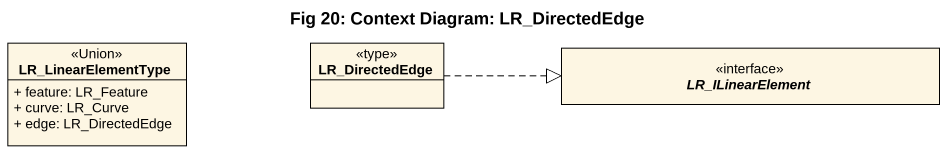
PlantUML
@startuml
title Fig 20: Context Diagram: LR_DirectedEdge
hide circle
hide empty members
skinparam classAttributeIconSize 0
class LR_LinearElementType <<Union>> {
  + feature: LR_Feature
  + curve: LR_Curve
  + edge: LR_DirectedEdge
}
class LR_DirectedEdge <<type>>
interface LR_ILinearElement
LR_DirectedEdge .right.|> LR_ILinearElement
@enduml
